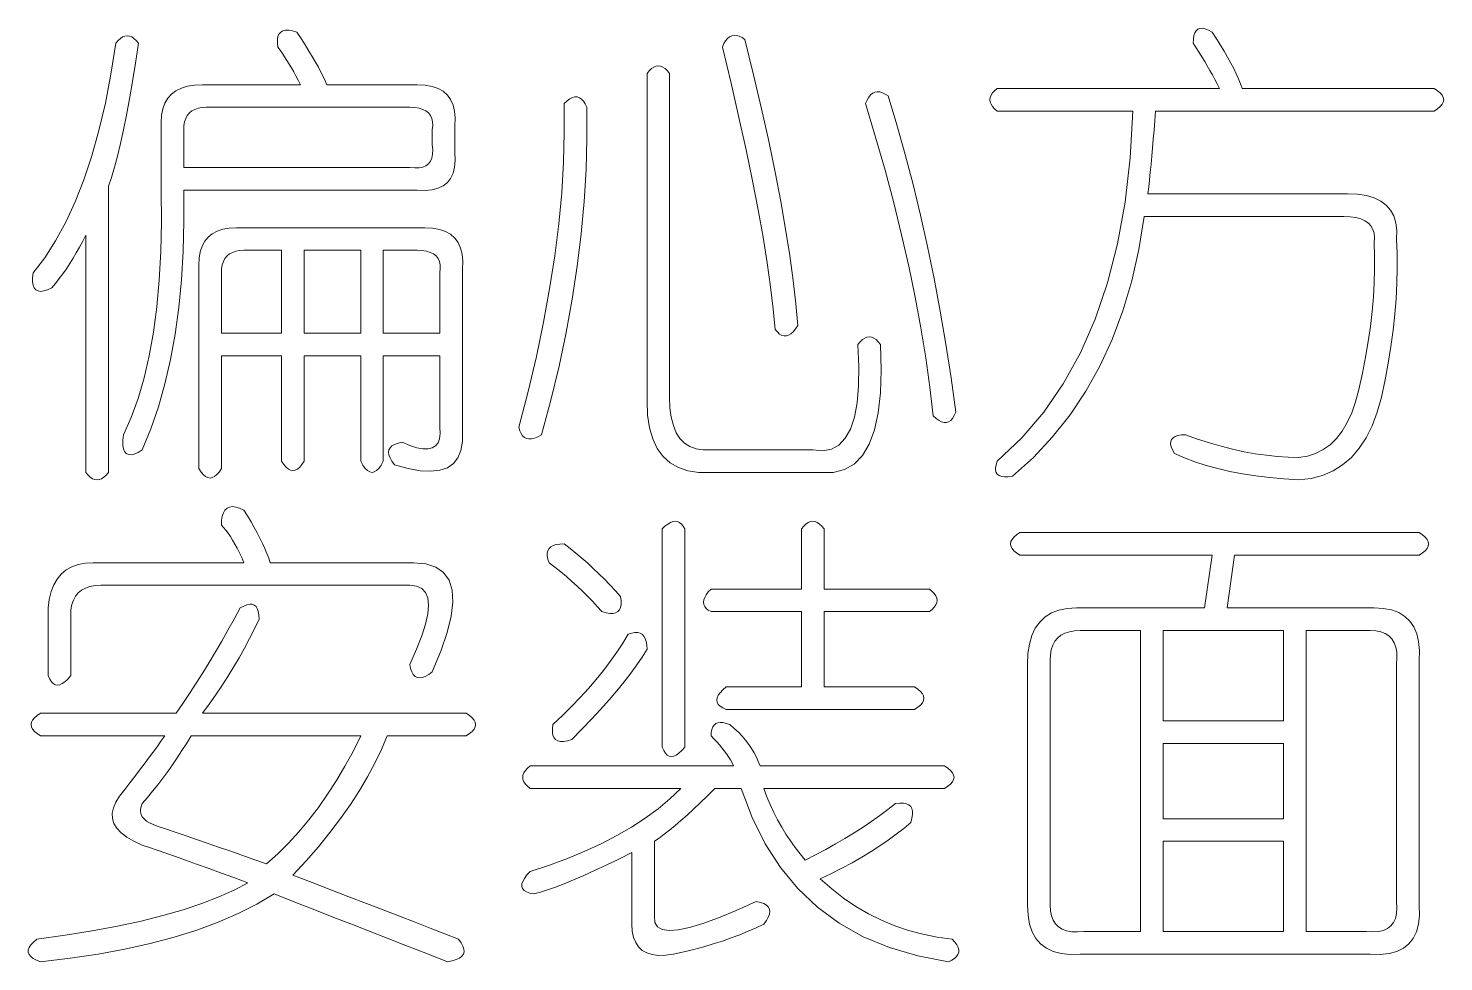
# Model space of a CAD drawing. Extents: x 0 to 297, y 0 to 210.
# Drawn here: x 68.33 to 83.36, y 40.48 to 50.4 of the extents above; entities that cross this region are included whole.
import ezdxf

# ---------------------------------------------------------------- set-up
doc = ezdxf.new("R2010")
doc.units = 0

msp = doc.modelspace()

# ---------------------------------------------------------------- linework, layer by layer
at = {"color": 255, "lineweight": 13}
for points in [[(71.181, 50.362), (71.227, 50.292), (71.271, 50.224), (71.311, 50.16), (71.347, 50.1), (71.381, 50.042), (71.411, 49.988), (71.439, 49.936), (71.463, 49.888), (71.483, 49.844), (71.501, 49.802), (72.461, 49.802), (72.544, 49.798), (72.618, 49.784), (72.682, 49.762), (72.736, 49.732), (72.781, 49.692), (72.816, 49.644), (72.842, 49.586), (72.858, 49.52), (72.864, 49.446), (72.861, 49.362), (72.861, 49.082), (72.864, 48.999), (72.858, 48.925), (72.842, 48.861), (72.816, 48.807), (72.781, 48.762), (72.736, 48.727), (72.682, 48.701), (72.618, 48.685), (72.544, 48.679), (72.461, 48.682), (69.981, 48.682), (69.984, 48.352), (69.976, 48.034), (69.958, 47.728), (69.93, 47.434), (69.891, 47.152), (69.842, 46.882), (69.782, 46.624), (69.712, 46.378), (69.632, 46.144), (69.541, 45.922), (69.496, 45.895), (69.456, 45.877), (69.422, 45.869), (69.394, 45.871), (69.371, 45.882), (69.354, 45.903), (69.342, 45.933), (69.336, 45.973), (69.336, 46.023), (69.341, 46.082), (69.424, 46.266), (69.498, 46.468), (69.562, 46.686), (69.616, 46.92), (69.661, 47.172), (69.696, 47.44), (69.722, 47.726), (69.738, 48.028), (69.744, 48.346), (69.741, 48.682), (69.741, 49.402), (69.745, 49.478), (69.759, 49.546), (69.781, 49.606), (69.811, 49.658), (69.851, 49.702), (69.899, 49.738), (69.957, 49.766), (70.023, 49.786), (70.097, 49.798), (70.181, 49.802), (71.221, 49.802), (71.197, 49.849), (71.173, 49.895), (71.149, 49.939), (71.125, 49.981), (71.101, 50.022), (71.077, 50.061), (71.053, 50.099), (71.029, 50.135), (71.005, 50.169), (70.981, 50.202), (70.976, 50.247), (70.976, 50.285), (70.982, 50.317), (70.994, 50.343), (71.011, 50.362), (71.034, 50.375), (71.062, 50.381), (71.096, 50.381), (71.136, 50.375)], [(80.901, 50.362), (80.947, 50.291), (80.991, 50.223), (81.031, 50.157), (81.067, 50.093), (81.101, 50.032), (81.131, 49.973), (81.159, 49.917), (81.183, 49.863), (81.203, 49.811), (81.221, 49.762), (83.261, 49.762), (83.297, 49.738), (83.325, 49.714), (83.345, 49.69), (83.357, 49.666), (83.361, 49.642), (83.357, 49.618), (83.345, 49.594), (83.325, 49.57), (83.297, 49.546), (83.261, 49.522), (80.301, 49.522), (80.293, 49.42), (80.285, 49.32), (80.277, 49.224), (80.269, 49.132), (80.261, 49.042), (80.253, 48.956), (80.245, 48.872), (80.237, 48.792), (80.229, 48.716), (80.221, 48.642), (82.341, 48.642), (82.447, 48.637), (82.541, 48.623), (82.623, 48.599), (82.693, 48.565), (82.751, 48.522), (82.797, 48.469), (82.831, 48.407), (82.853, 48.335), (82.863, 48.253), (82.861, 48.162), (82.867, 48.008), (82.867, 47.852), (82.863, 47.692), (82.855, 47.528), (82.841, 47.362), (82.823, 47.192), (82.799, 47.02), (82.771, 46.844), (82.739, 46.664), (82.701, 46.482), (82.656, 46.322), (82.602, 46.178), (82.538, 46.05), (82.464, 45.938), (82.381, 45.842), (82.288, 45.762), (82.186, 45.698), (82.074, 45.65), (81.952, 45.618), (81.821, 45.602), (81.664, 45.612), (81.512, 45.626), (81.366, 45.644), (81.226, 45.666), (81.091, 45.692), (80.962, 45.722), (80.838, 45.756), (80.72, 45.794), (80.608, 45.836), (80.501, 45.882), (80.481, 45.92), (80.467, 45.954), (80.461, 45.984), (80.463, 46.01), (80.471, 46.032), (80.487, 46.05), (80.509, 46.064), (80.539, 46.074), (80.577, 46.08), (80.621, 46.082), (80.748, 46.036), (80.874, 45.996), (80.998, 45.96), (81.12, 45.928), (81.241, 45.902), (81.36, 45.88), (81.478, 45.864), (81.594, 45.852), (81.708, 45.844), (81.821, 45.842), (81.914, 45.856), (82, 45.884), (82.08, 45.924), (82.154, 45.976), (82.221, 46.042), (82.282, 46.12), (82.336, 46.212), (82.384, 46.316), (82.426, 46.432), (82.461, 46.562), (82.499, 46.736), (82.531, 46.906), (82.559, 47.072), (82.583, 47.234), (82.601, 47.392), (82.615, 47.546), (82.623, 47.696), (82.627, 47.842), (82.627, 47.984), (82.621, 48.122), (82.625, 48.175), (82.621, 48.223), (82.609, 48.265), (82.589, 48.301), (82.561, 48.332), (82.525, 48.357), (82.481, 48.377), (82.429, 48.391), (82.369, 48.399), (82.301, 48.402), (80.181, 48.402), (80.124, 48.05), (80.048, 47.716), (79.954, 47.398), (79.842, 47.096), (79.711, 46.812), (79.562, 46.544), (79.394, 46.294), (79.208, 46.06), (79.004, 45.842), (78.781, 45.642), (78.736, 45.636), (78.698, 45.636), (78.666, 45.64), (78.64, 45.648), (78.621, 45.662), (78.608, 45.68), (78.602, 45.704), (78.602, 45.732), (78.608, 45.764), (78.621, 45.802), (78.88, 46.048), (79.114, 46.322), (79.322, 46.624), (79.504, 46.954), (79.661, 47.312), (79.792, 47.698), (79.898, 48.112), (79.978, 48.554), (80.032, 49.024), (80.061, 49.522), (78.621, 49.522), (78.592, 49.546), (78.57, 49.57), (78.554, 49.594), (78.544, 49.618), (78.541, 49.642), (78.544, 49.666), (78.554, 49.69), (78.57, 49.714), (78.592, 49.738), (78.621, 49.762), (80.981, 49.762), (80.957, 49.81), (80.931, 49.858), (80.905, 49.906), (80.879, 49.954), (80.851, 50.002), (80.823, 50.05), (80.793, 50.098), (80.763, 50.146), (80.733, 50.194), (80.701, 50.242), (80.703, 50.286), (80.709, 50.324), (80.719, 50.354), (80.733, 50.376), (80.751, 50.392), (80.773, 50.4), (80.799, 50.402), (80.829, 50.396), (80.863, 50.382)], [(69.261, 50.242), (69.285, 50.271), (69.309, 50.293), (69.333, 50.309), (69.357, 50.319), (69.381, 50.322), (69.405, 50.319), (69.429, 50.309), (69.453, 50.293), (69.477, 50.271), (69.501, 50.242), (69.469, 50.032), (69.437, 49.836), (69.405, 49.652), (69.373, 49.48), (69.341, 49.322), (69.309, 49.176), (69.277, 49.044), (69.245, 48.924), (69.213, 48.816), (69.181, 48.722), (69.181, 45.682), (69.157, 45.653), (69.133, 45.631), (69.109, 45.615), (69.085, 45.605), (69.061, 45.602), (69.037, 45.605), (69.013, 45.615), (68.989, 45.631), (68.965, 45.653), (68.941, 45.682), (68.941, 48.202), (68.909, 48.139), (68.875, 48.077), (68.841, 48.017), (68.807, 47.959), (68.771, 47.902), (68.735, 47.847), (68.697, 47.793), (68.659, 47.741), (68.621, 47.691), (68.581, 47.642), (68.536, 47.622), (68.496, 47.61), (68.462, 47.606), (68.434, 47.61), (68.411, 47.622), (68.394, 47.642), (68.382, 47.67), (68.376, 47.706), (68.376, 47.75), (68.381, 47.802), (68.505, 47.963), (68.621, 48.143), (68.729, 48.341), (68.829, 48.557), (68.921, 48.792), (69.005, 49.045), (69.081, 49.317), (69.149, 49.607), (69.209, 49.915)], [(75.941, 50.282), (76.033, 49.906), (76.117, 49.546), (76.193, 49.202), (76.261, 48.874), (76.321, 48.562), (76.373, 48.266), (76.417, 47.986), (76.453, 47.722), (76.481, 47.474), (76.501, 47.242), (76.477, 47.206), (76.453, 47.176), (76.429, 47.154), (76.405, 47.14), (76.381, 47.132), (76.357, 47.132), (76.333, 47.138), (76.309, 47.152), (76.285, 47.174), (76.261, 47.202), (76.241, 47.419), (76.213, 47.655), (76.177, 47.909), (76.133, 48.181), (76.081, 48.472), (76.021, 48.781), (75.953, 49.109), (75.877, 49.455), (75.793, 49.819), (75.701, 50.202), (75.718, 50.239), (75.736, 50.269), (75.756, 50.293), (75.778, 50.311), (75.801, 50.322), (75.826, 50.327), (75.852, 50.325), (75.88, 50.317), (75.91, 50.303)], [(75.141, 49.922), (75.141, 46.482), (75.145, 46.368), (75.159, 46.268), (75.181, 46.18), (75.211, 46.104), (75.251, 46.042), (75.299, 45.992), (75.357, 45.956), (75.423, 45.932), (75.497, 45.92), (75.581, 45.922), (76.661, 45.922), (76.767, 45.912), (76.859, 45.928), (76.939, 45.972), (77.007, 46.044), (77.061, 46.142), (77.103, 46.268), (77.131, 46.42), (77.147, 46.6), (77.151, 46.808), (77.141, 47.042), (77.165, 47.071), (77.189, 47.093), (77.213, 47.109), (77.237, 47.119), (77.261, 47.122), (77.285, 47.119), (77.309, 47.109), (77.333, 47.093), (77.357, 47.071), (77.381, 47.042), (77.389, 46.769), (77.381, 46.527), (77.357, 46.315), (77.317, 46.133), (77.261, 45.982), (77.189, 45.861), (77.101, 45.771), (76.997, 45.711), (76.877, 45.681), (76.741, 45.682), (75.581, 45.682), (75.452, 45.682), (75.336, 45.7), (75.234, 45.734), (75.146, 45.784), (75.071, 45.852), (75.01, 45.936), (74.962, 46.038), (74.928, 46.156), (74.908, 46.29), (74.901, 46.442), (74.901, 49.922), (74.925, 49.951), (74.949, 49.973), (74.973, 49.989), (74.997, 49.999), (75.021, 50.002), (75.045, 49.999), (75.069, 49.989), (75.093, 49.973), (75.117, 49.951)], [(74.261, 49.562), (74.263, 49.232), (74.255, 48.898), (74.235, 48.56), (74.203, 48.218), (74.161, 47.872), (74.107, 47.522), (74.043, 47.168), (73.967, 46.81), (73.879, 46.448), (73.781, 46.082), (73.743, 46.061), (73.707, 46.047), (73.675, 46.039), (73.647, 46.037), (73.621, 46.042), (73.599, 46.053), (73.579, 46.071), (73.563, 46.095), (73.551, 46.125), (73.541, 46.162), (73.639, 46.542), (73.727, 46.914), (73.803, 47.278), (73.867, 47.634), (73.921, 47.982), (73.963, 48.322), (73.995, 48.654), (74.015, 48.978), (74.023, 49.294), (74.021, 49.602), (74.052, 49.63), (74.082, 49.652), (74.11, 49.666), (74.136, 49.672), (74.161, 49.672), (74.184, 49.664), (74.206, 49.65), (74.226, 49.628), (74.244, 49.598)], [(77.461, 49.682), (77.555, 49.375), (77.643, 49.061), (77.727, 48.741), (77.807, 48.415), (77.881, 48.082), (77.951, 47.743), (78.015, 47.397), (78.075, 47.045), (78.131, 46.687), (78.181, 46.322), (78.164, 46.286), (78.146, 46.256), (78.126, 46.234), (78.104, 46.22), (78.081, 46.212), (78.056, 46.212), (78.03, 46.218), (78.002, 46.232), (77.972, 46.254), (77.941, 46.282), (77.905, 46.589), (77.861, 46.901), (77.809, 47.219), (77.749, 47.543), (77.681, 47.872), (77.605, 48.207), (77.521, 48.547), (77.429, 48.893), (77.329, 49.245), (77.221, 49.602), (77.238, 49.639), (77.256, 49.669), (77.276, 49.693), (77.298, 49.711), (77.321, 49.722), (77.346, 49.727), (77.372, 49.725), (77.4, 49.717), (77.43, 49.703)], [(72.381, 49.562), (70.221, 49.562), (70.175, 49.56), (70.135, 49.552), (70.099, 49.54), (70.067, 49.524), (70.041, 49.502), (70.019, 49.476), (70.003, 49.444), (69.991, 49.408), (69.983, 49.368), (69.981, 49.322), (69.981, 48.922), (72.381, 48.922), (72.434, 48.917), (72.48, 48.919), (72.52, 48.927), (72.554, 48.941), (72.581, 48.962), (72.602, 48.989), (72.616, 49.023), (72.624, 49.063), (72.626, 49.109), (72.621, 49.162), (72.621, 49.322), (72.626, 49.368), (72.624, 49.408), (72.616, 49.444), (72.602, 49.476), (72.581, 49.502), (72.554, 49.524), (72.52, 49.54), (72.48, 49.552), (72.434, 49.56)], [(70.541, 48.282), (72.541, 48.282), (72.624, 48.278), (72.698, 48.264), (72.762, 48.242), (72.816, 48.212), (72.861, 48.172), (72.896, 48.124), (72.922, 48.066), (72.938, 48), (72.944, 47.926), (72.941, 47.842), (72.941, 46.122), (72.941, 46.01), (72.925, 45.916), (72.893, 45.838), (72.845, 45.776), (72.781, 45.732), (72.701, 45.704), (72.605, 45.694), (72.493, 45.7), (72.365, 45.722), (72.221, 45.762), (72.193, 45.8), (72.173, 45.836), (72.161, 45.868), (72.157, 45.896), (72.161, 45.922), (72.173, 45.944), (72.193, 45.964), (72.221, 45.98), (72.257, 45.992), (72.301, 46.002), (72.384, 45.968), (72.458, 45.944), (72.522, 45.932), (72.576, 45.932), (72.621, 45.942), (72.656, 45.964), (72.682, 45.996), (72.698, 46.04), (72.704, 46.096), (72.701, 46.162), (72.701, 46.922), (72.101, 46.922), (72.101, 45.802), (72.077, 45.759), (72.053, 45.725), (72.029, 45.701), (72.005, 45.687), (71.981, 45.682), (71.957, 45.687), (71.933, 45.701), (71.909, 45.725), (71.885, 45.759), (71.861, 45.802), (71.861, 46.922), (71.261, 46.922), (71.261, 45.802), (71.237, 45.766), (71.213, 45.738), (71.189, 45.718), (71.165, 45.706), (71.141, 45.702), (71.117, 45.706), (71.093, 45.718), (71.069, 45.738), (71.045, 45.766), (71.021, 45.802), (71.021, 46.922), (70.381, 46.922), (70.381, 45.722), (70.357, 45.686), (70.333, 45.658), (70.309, 45.638), (70.285, 45.626), (70.261, 45.622), (70.237, 45.626), (70.213, 45.638), (70.189, 45.658), (70.165, 45.686), (70.141, 45.722), (70.141, 47.882), (70.145, 47.958), (70.157, 48.026), (70.177, 48.086), (70.205, 48.138), (70.241, 48.182), (70.285, 48.218), (70.337, 48.246), (70.397, 48.266), (70.465, 48.278)], [(71.021, 48.042), (70.621, 48.042), (70.575, 48.04), (70.535, 48.032), (70.499, 48.02), (70.467, 48.004), (70.441, 47.982), (70.419, 47.956), (70.403, 47.924), (70.391, 47.888), (70.383, 47.848), (70.381, 47.802), (70.381, 47.162), (71.021, 47.162)], [(71.861, 48.042), (71.261, 48.042), (71.261, 47.162), (71.861, 47.162)], [(72.461, 48.042), (72.101, 48.042), (72.101, 47.162), (72.701, 47.162), (72.701, 47.802), (72.706, 47.848), (72.704, 47.888), (72.696, 47.924), (72.682, 47.956), (72.661, 47.982), (72.634, 48.004), (72.6, 48.02), (72.56, 48.032), (72.514, 48.04)], [(70.621, 44.722), (70.597, 44.776), (70.573, 44.828), (70.549, 44.876), (70.525, 44.92), (70.501, 44.962), (70.477, 45), (70.453, 45.036), (70.429, 45.068), (70.405, 45.096), (70.381, 45.122), (70.383, 45.174), (70.391, 45.218), (70.403, 45.254), (70.419, 45.282), (70.441, 45.302), (70.467, 45.314), (70.499, 45.318), (70.535, 45.314), (70.575, 45.302), (70.621, 45.282), (70.66, 45.219), (70.696, 45.157), (70.73, 45.097), (70.762, 45.039), (70.791, 44.982), (70.818, 44.927), (70.842, 44.873), (70.864, 44.821), (70.884, 44.771), (70.901, 44.722), (72.421, 44.722), (72.553, 44.71), (72.659, 44.676), (72.741, 44.618), (72.799, 44.536), (72.831, 44.432), (72.839, 44.304), (72.821, 44.154), (72.779, 43.98), (72.713, 43.782), (72.621, 43.562), (72.583, 43.534), (72.547, 43.514), (72.515, 43.502), (72.487, 43.498), (72.461, 43.502), (72.439, 43.514), (72.419, 43.534), (72.403, 43.562), (72.391, 43.598), (72.381, 43.642), (72.453, 43.802), (72.509, 43.944), (72.549, 44.07), (72.573, 44.18), (72.581, 44.272), (72.573, 44.348), (72.549, 44.406), (72.509, 44.448), (72.453, 44.474), (72.381, 44.482), (69.101, 44.482), (69.04, 44.479), (68.986, 44.469), (68.938, 44.453), (68.896, 44.431), (68.861, 44.402), (68.832, 44.367), (68.81, 44.325), (68.794, 44.277), (68.784, 44.223), (68.781, 44.162), (68.781, 43.522), (68.75, 43.486), (68.72, 43.458), (68.692, 43.438), (68.666, 43.426), (68.641, 43.422), (68.618, 43.426), (68.596, 43.438), (68.576, 43.458), (68.558, 43.486), (68.541, 43.522), (68.541, 44.242), (68.553, 44.333), (68.573, 44.415), (68.601, 44.487), (68.637, 44.549), (68.681, 44.602), (68.733, 44.645), (68.793, 44.679), (68.861, 44.703), (68.937, 44.717), (69.021, 44.722)], [(75.061, 45.082), (75.092, 45.111), (75.122, 45.133), (75.15, 45.149), (75.176, 45.159), (75.201, 45.162), (75.224, 45.159), (75.246, 45.149), (75.266, 45.133), (75.284, 45.111), (75.301, 45.082), (75.301, 42.762), (75.27, 42.726), (75.24, 42.698), (75.212, 42.678), (75.186, 42.666), (75.161, 42.662), (75.138, 42.666), (75.116, 42.678), (75.096, 42.698), (75.078, 42.726), (75.061, 42.762)], [(76.781, 45.082), (76.781, 44.442), (77.901, 44.442), (77.93, 44.418), (77.952, 44.394), (77.968, 44.37), (77.978, 44.346), (77.981, 44.322), (77.978, 44.298), (77.968, 44.274), (77.952, 44.25), (77.93, 44.226), (77.901, 44.202), (76.781, 44.202), (76.781, 43.402), (77.741, 43.402), (77.777, 43.378), (77.805, 43.354), (77.825, 43.33), (77.837, 43.306), (77.841, 43.282), (77.837, 43.258), (77.825, 43.234), (77.805, 43.21), (77.777, 43.186), (77.741, 43.162), (75.741, 43.162), (75.705, 43.179), (75.677, 43.197), (75.657, 43.217), (75.645, 43.239), (75.641, 43.262), (75.645, 43.287), (75.657, 43.313), (75.677, 43.341), (75.705, 43.371), (75.741, 43.402), (76.541, 43.402), (76.541, 44.202), (75.581, 44.202), (75.552, 44.219), (75.53, 44.237), (75.514, 44.257), (75.504, 44.279), (75.501, 44.302), (75.504, 44.327), (75.514, 44.353), (75.53, 44.381), (75.552, 44.411), (75.581, 44.442), (76.541, 44.442), (76.541, 45.082), (76.565, 45.111), (76.589, 45.133), (76.613, 45.149), (76.637, 45.159), (76.661, 45.162), (76.685, 45.159), (76.709, 45.149), (76.733, 45.133), (76.757, 45.111)], [(78.861, 45.042), (83.101, 45.042), (83.137, 45.018), (83.165, 44.994), (83.185, 44.97), (83.197, 44.946), (83.201, 44.922), (83.197, 44.898), (83.185, 44.874), (83.165, 44.85), (83.137, 44.826), (83.101, 44.802), (81.141, 44.802), (81.061, 44.242), (82.621, 44.242), (82.719, 44.236), (82.807, 44.22), (82.883, 44.192), (82.947, 44.152), (83.001, 44.102), (83.043, 44.04), (83.075, 43.968), (83.095, 43.884), (83.103, 43.788), (83.101, 43.682), (83.101, 41.082), (83.103, 40.976), (83.093, 40.882), (83.071, 40.8), (83.037, 40.73), (82.991, 40.672), (82.933, 40.626), (82.863, 40.592), (82.781, 40.57), (82.687, 40.56), (82.581, 40.562), (79.501, 40.562), (79.395, 40.56), (79.299, 40.57), (79.215, 40.592), (79.143, 40.626), (79.081, 40.672), (79.031, 40.73), (78.991, 40.8), (78.963, 40.882), (78.947, 40.976), (78.941, 41.082), (78.941, 43.642), (78.946, 43.756), (78.962, 43.858), (78.988, 43.948), (79.024, 44.026), (79.071, 44.092), (79.128, 44.146), (79.196, 44.188), (79.274, 44.218), (79.362, 44.236), (79.461, 44.242), (80.821, 44.242), (80.901, 44.802), (78.861, 44.802), (78.825, 44.826), (78.797, 44.85), (78.777, 44.874), (78.765, 44.898), (78.761, 44.922), (78.765, 44.946), (78.777, 44.97), (78.797, 44.994), (78.825, 45.018)], [(74.021, 44.922), (74.085, 44.873), (74.147, 44.823), (74.209, 44.771), (74.271, 44.717), (74.331, 44.662), (74.391, 44.605), (74.449, 44.547), (74.507, 44.487), (74.565, 44.425), (74.621, 44.362), (74.626, 44.317), (74.626, 44.279), (74.62, 44.247), (74.608, 44.221), (74.591, 44.202), (74.568, 44.189), (74.54, 44.183), (74.506, 44.183), (74.466, 44.189), (74.421, 44.202), (74.372, 44.258), (74.322, 44.312), (74.27, 44.366), (74.216, 44.42), (74.161, 44.472), (74.104, 44.524), (74.046, 44.574), (73.986, 44.624), (73.924, 44.674), (73.861, 44.722), (73.848, 44.76), (73.842, 44.794), (73.842, 44.824), (73.848, 44.85), (73.861, 44.872), (73.88, 44.89), (73.906, 44.904), (73.938, 44.914), (73.976, 44.92)], [(70.581, 44.242), (70.619, 44.262), (70.653, 44.276), (70.683, 44.282), (70.709, 44.28), (70.731, 44.272), (70.749, 44.256), (70.763, 44.234), (70.773, 44.204), (70.779, 44.166), (70.781, 44.122), (70.732, 44.018), (70.68, 43.916), (70.626, 43.814), (70.57, 43.712), (70.511, 43.612), (70.45, 43.512), (70.386, 43.414), (70.32, 43.316), (70.252, 43.218), (70.181, 43.122), (72.981, 43.122), (73.017, 43.098), (73.045, 43.074), (73.065, 43.05), (73.077, 43.026), (73.081, 43.002), (73.077, 42.978), (73.065, 42.954), (73.045, 42.93), (73.017, 42.906), (72.981, 42.882), (72.141, 42.882), (72.081, 42.738), (72.011, 42.592), (71.933, 42.446), (71.847, 42.3), (71.751, 42.152), (71.647, 42.004), (71.533, 41.854), (71.411, 41.704), (71.281, 41.554), (71.141, 41.402), (71.346, 41.323), (71.544, 41.247), (71.736, 41.173), (71.922, 41.101), (72.101, 41.032), (72.274, 40.965), (72.44, 40.901), (72.6, 40.839), (72.754, 40.779), (72.901, 40.722), (72.929, 40.684), (72.947, 40.648), (72.957, 40.616), (72.959, 40.588), (72.951, 40.562), (72.935, 40.54), (72.909, 40.52), (72.875, 40.504), (72.833, 40.492), (72.781, 40.482), (72.633, 40.54), (72.477, 40.6), (72.313, 40.664), (72.141, 40.732), (71.961, 40.802), (71.773, 40.876), (71.577, 40.952), (71.373, 41.032), (71.161, 41.116), (70.941, 41.202), (70.758, 41.094), (70.56, 40.994), (70.348, 40.902), (70.122, 40.818), (69.881, 40.742), (69.626, 40.674), (69.356, 40.614), (69.072, 40.562), (68.774, 40.518), (68.461, 40.482), (68.417, 40.499), (68.383, 40.517), (68.357, 40.537), (68.339, 40.559), (68.331, 40.582), (68.331, 40.607), (68.341, 40.633), (68.359, 40.661), (68.385, 40.691), (68.421, 40.722), (68.724, 40.764), (69.01, 40.81), (69.278, 40.86), (69.528, 40.914), (69.761, 40.972), (69.976, 41.034), (70.174, 41.1), (70.354, 41.17), (70.516, 41.244), (70.661, 41.322), (70.513, 41.376), (70.373, 41.428), (70.241, 41.476), (70.117, 41.52), (70.001, 41.562), (69.893, 41.6), (69.793, 41.636), (69.701, 41.668), (69.617, 41.696), (69.541, 41.722), (69.452, 41.763), (69.378, 41.807), (69.318, 41.853), (69.272, 41.901), (69.241, 41.952), (69.224, 42.005), (69.222, 42.061), (69.234, 42.119), (69.26, 42.179), (69.301, 42.242), (69.356, 42.313), (69.41, 42.383), (69.462, 42.451), (69.512, 42.517), (69.561, 42.582), (69.608, 42.645), (69.654, 42.707), (69.698, 42.767), (69.74, 42.825), (69.781, 42.882), (68.461, 42.882), (68.425, 42.906), (68.397, 42.93), (68.377, 42.954), (68.365, 42.978), (68.361, 43.002), (68.365, 43.026), (68.377, 43.05), (68.397, 43.074), (68.425, 43.098), (68.461, 43.122), (69.901, 43.122), (69.973, 43.227), (70.043, 43.333), (70.113, 43.441), (70.183, 43.551), (70.251, 43.662), (70.319, 43.775), (70.385, 43.889), (70.451, 44.005), (70.517, 44.123)], [(74.701, 43.962), (74.739, 43.975), (74.773, 43.981), (74.803, 43.981), (74.829, 43.975), (74.851, 43.962), (74.869, 43.943), (74.883, 43.917), (74.893, 43.885), (74.899, 43.847), (74.901, 43.802), (74.85, 43.72), (74.792, 43.636), (74.728, 43.548), (74.658, 43.456), (74.581, 43.362), (74.498, 43.264), (74.408, 43.164), (74.312, 43.06), (74.21, 42.952), (74.101, 42.842), (74.056, 42.829), (74.016, 42.823), (73.982, 42.823), (73.954, 42.829), (73.931, 42.842), (73.914, 42.861), (73.902, 42.887), (73.896, 42.919), (73.896, 42.957), (73.901, 43.002), (74.003, 43.098), (74.099, 43.194), (74.191, 43.29), (74.279, 43.386), (74.361, 43.482), (74.439, 43.578), (74.511, 43.674), (74.579, 43.77), (74.643, 43.866)], [(80.141, 44.002), (79.501, 44.002), (79.44, 43.999), (79.386, 43.989), (79.338, 43.973), (79.296, 43.951), (79.261, 43.922), (79.232, 43.887), (79.21, 43.845), (79.194, 43.797), (79.184, 43.743), (79.181, 43.682), (79.181, 41.082), (79.185, 41.022), (79.195, 40.968), (79.213, 40.922), (79.239, 40.884), (79.271, 40.852), (79.311, 40.828), (79.357, 40.81), (79.411, 40.8), (79.473, 40.798), (79.541, 40.802), (80.141, 40.802)], [(81.661, 44.002), (80.381, 44.002), (80.381, 43.042), (81.661, 43.042)], [(82.581, 44.002), (81.901, 44.002), (81.901, 40.802), (82.541, 40.802), (82.609, 40.798), (82.669, 40.802), (82.721, 40.814), (82.765, 40.834), (82.801, 40.862), (82.829, 40.898), (82.849, 40.942), (82.861, 40.994), (82.865, 41.054), (82.861, 41.122), (82.861, 43.642), (82.865, 43.71), (82.863, 43.772), (82.853, 43.826), (82.835, 43.872), (82.811, 43.912), (82.779, 43.944), (82.741, 43.97), (82.695, 43.988), (82.641, 43.998)], [(75.781, 43.002), (75.827, 42.962), (75.871, 42.92), (75.911, 42.878), (75.947, 42.836), (75.981, 42.792), (76.011, 42.748), (76.039, 42.702), (76.063, 42.656), (76.083, 42.61), (76.101, 42.562), (78.061, 42.562), (78.097, 42.538), (78.125, 42.514), (78.145, 42.49), (78.157, 42.466), (78.161, 42.442), (78.157, 42.418), (78.145, 42.394), (78.125, 42.37), (78.097, 42.346), (78.061, 42.322), (76.141, 42.322), (76.174, 42.235), (76.21, 42.151), (76.248, 42.069), (76.288, 41.989), (76.331, 41.912), (76.376, 41.837), (76.424, 41.765), (76.474, 41.695), (76.526, 41.627), (76.581, 41.562), (76.691, 41.618), (76.799, 41.676), (76.903, 41.734), (77.003, 41.792), (77.101, 41.852), (77.195, 41.912), (77.287, 41.974), (77.375, 42.036), (77.459, 42.098), (77.541, 42.162), (77.586, 42.167), (77.624, 42.167), (77.656, 42.161), (77.682, 42.149), (77.701, 42.132), (77.714, 42.109), (77.72, 42.081), (77.72, 42.047), (77.714, 42.007), (77.701, 41.962), (77.627, 41.898), (77.547, 41.836), (77.463, 41.774), (77.375, 41.712), (77.281, 41.652), (77.183, 41.592), (77.079, 41.534), (76.971, 41.476), (76.859, 41.418), (76.741, 41.362), (76.863, 41.255), (76.989, 41.157), (77.119, 41.069), (77.253, 40.991), (77.391, 40.922), (77.533, 40.863), (77.679, 40.813), (77.829, 40.773), (77.983, 40.743), (78.141, 40.722), (78.169, 40.691), (78.191, 40.661), (78.205, 40.633), (78.211, 40.607), (78.211, 40.582), (78.203, 40.559), (78.189, 40.537), (78.167, 40.517), (78.137, 40.499), (78.101, 40.482), (77.777, 40.544), (77.475, 40.632), (77.197, 40.748), (76.943, 40.892), (76.711, 41.062), (76.503, 41.26), (76.317, 41.484), (76.155, 41.736), (76.017, 42.016), (75.901, 42.322), (75.621, 42.322), (75.543, 42.244), (75.467, 42.172), (75.395, 42.104), (75.327, 42.04), (75.261, 41.982), (75.199, 41.928), (75.139, 41.88), (75.083, 41.836), (75.031, 41.796), (74.981, 41.762), (74.981, 40.962), (74.985, 40.899), (75.011, 40.853), (75.061, 40.825), (75.135, 40.815), (75.231, 40.822), (75.351, 40.847), (75.493, 40.889), (75.659, 40.949), (75.849, 41.027), (76.061, 41.122), (76.105, 41.112), (76.141, 41.1), (76.169, 41.084), (76.189, 41.064), (76.201, 41.042), (76.205, 41.016), (76.201, 40.988), (76.189, 40.956), (76.169, 40.92), (76.141, 40.882), (76.059, 40.843), (75.975, 40.805), (75.887, 40.769), (75.795, 40.735), (75.701, 40.702), (75.603, 40.671), (75.503, 40.641), (75.399, 40.613), (75.291, 40.587), (75.181, 40.562), (75.097, 40.551), (75.023, 40.549), (74.957, 40.557), (74.899, 40.575), (74.851, 40.602), (74.811, 40.639), (74.781, 40.685), (74.759, 40.741), (74.745, 40.807), (74.741, 40.882), (74.741, 41.642), (74.601, 41.573), (74.469, 41.509), (74.345, 41.451), (74.229, 41.399), (74.121, 41.352), (74.021, 41.311), (73.929, 41.275), (73.845, 41.245), (73.769, 41.221), (73.701, 41.202), (73.657, 41.212), (73.623, 41.224), (73.597, 41.24), (73.579, 41.26), (73.571, 41.282), (73.571, 41.308), (73.581, 41.336), (73.599, 41.368), (73.625, 41.404), (73.661, 41.442), (73.864, 41.508), (74.058, 41.58), (74.242, 41.656), (74.416, 41.736), (74.581, 41.822), (74.736, 41.912), (74.882, 42.008), (75.018, 42.108), (75.144, 42.212), (75.261, 42.322), (73.661, 42.322), (73.632, 42.346), (73.61, 42.37), (73.594, 42.394), (73.584, 42.418), (73.581, 42.442), (73.584, 42.466), (73.594, 42.49), (73.61, 42.514), (73.632, 42.538), (73.661, 42.562), (75.821, 42.562), (75.804, 42.594), (75.786, 42.626), (75.766, 42.658), (75.744, 42.69), (75.721, 42.722), (75.696, 42.754), (75.67, 42.786), (75.642, 42.818), (75.612, 42.85), (75.581, 42.882), (75.583, 42.919), (75.589, 42.951), (75.599, 42.977), (75.613, 42.997), (75.631, 43.012), (75.653, 43.021), (75.679, 43.025), (75.709, 43.023), (75.743, 43.015)], [(71.861, 42.882), (70.061, 42.882), (70.013, 42.803), (69.963, 42.725), (69.913, 42.649), (69.863, 42.575), (69.811, 42.502), (69.759, 42.431), (69.705, 42.361), (69.651, 42.293), (69.597, 42.227), (69.541, 42.162), (69.528, 42.131), (69.522, 42.101), (69.522, 42.073), (69.528, 42.047), (69.541, 42.022), (69.56, 41.999), (69.586, 41.977), (69.618, 41.957), (69.656, 41.939), (69.701, 41.922), (69.799, 41.889), (69.901, 41.855), (70.007, 41.819), (70.117, 41.781), (70.231, 41.742), (70.349, 41.701), (70.471, 41.659), (70.597, 41.615), (70.727, 41.569), (70.861, 41.522), (70.979, 41.629), (71.093, 41.743), (71.203, 41.863), (71.309, 41.989), (71.411, 42.122), (71.509, 42.261), (71.603, 42.407), (71.693, 42.559), (71.779, 42.717)], [(81.661, 42.802), (80.381, 42.802), (80.381, 42.002), (81.661, 42.002)], [(81.661, 41.762), (80.381, 41.762), (80.381, 40.802), (81.661, 40.802)]]:
    msp.add_lwpolyline(points, close=True, dxfattribs=at)

doc.saveas('drawing.dxf')
